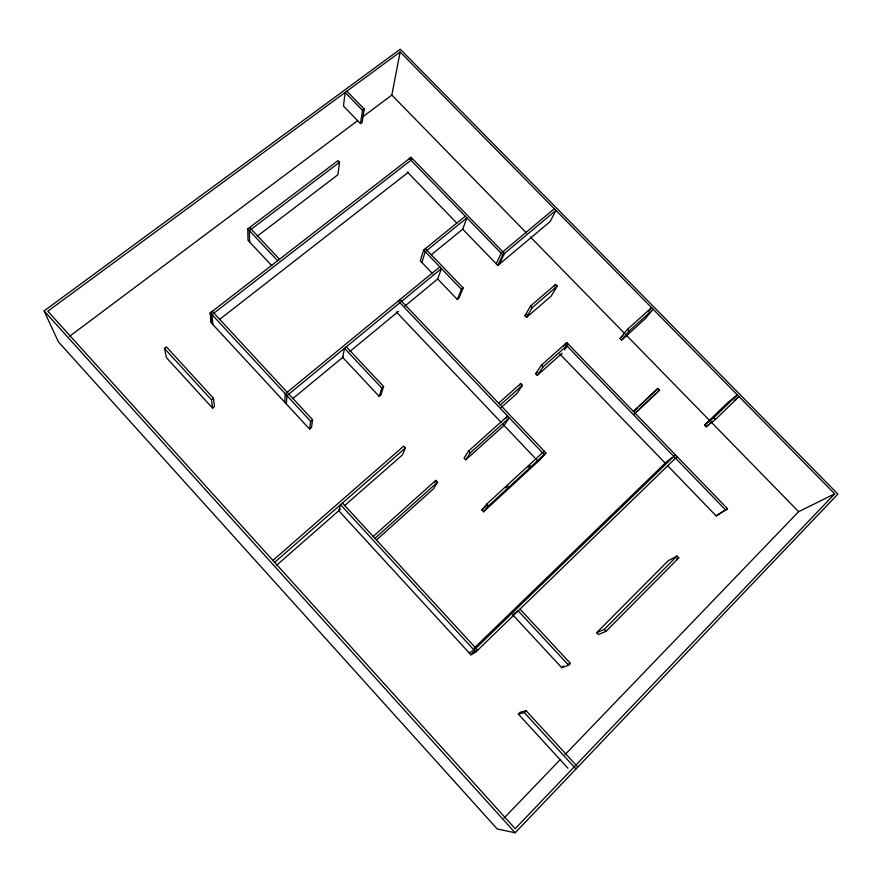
<?xml version="1.0" encoding="UTF-8"?>
<svg xmlns="http://www.w3.org/2000/svg" width="882" height="882" viewBox="0 0 882 882"><rect width="100%" height="100%" fill="white"/><g stroke="black" fill="none" stroke-linecap="round" stroke-linejoin="round"><path stroke-width="1.32" d="M284.721 402.148L285.261 393.857L439.787 266.849M286.363 403.934L286.948 395.665L441.419 268.547L437.692 278.988L404.893 306.076M271.788 265.669L248.029 240.345L247.776 228.912L337.938 160.645L339.515 162.288L337.905 174.746L257.235 236.211M410.913 157.426L210.236 312.945L211.305 322.878L309.604 429.093L310.707 421.364L312.603 419.777L212.297 311.324L210.357 312.823L211.415 322.768M312.603 419.777L311.467 427.538L309.604 429.093M362.513 110.349L345.138 92.445L343.451 106.049L360.473 123.623L362.513 110.349L364.222 109.07L346.858 91.188M364.222 109.07L362.149 122.366L360.473 123.623M362.127 117.306L391.828 95.069L400.141 51.983L834.692 493.854L515.198 828.727L47.826 311.214L400.141 51.983M465.277 216.233L423.636 250.025L420.284 260.829L432.632 273.707M381.785 388.058L344.498 348.302L342.712 357.408L379.194 396.36L381.785 388.058L383.604 386.514L346.339 346.791M421.872 262.483L425.256 251.712L466.887 217.887L462.708 229.188L431.298 254.799M383.604 386.514L380.969 394.849L379.194 396.36M437.384 278.657L457.317 299.461L461.462 289.406L463.171 287.984L425.356 248.625M463.171 287.984L458.993 298.05L457.317 299.461M272.902 560.445L403.736 446.083L405.444 447.913L402.313 455.024L344.509 505.695M496.257 263.828L501.152 253.2L554.337 208.769M497.856 265.471L502.773 254.865L555.936 210.401L550.048 221.691L497.856 265.471L462.576 229.044M499.477 264.104L504.427 253.476L411.001 157.25L409.303 158.562L502.773 254.865M524.933 315.756L530.468 306.098L555.561 284.434L557.192 286.121L551.162 296.098L526.543 317.421L524.933 315.756L526.984 313.981M526.543 317.421L532.111 307.796L557.192 286.121M434.506 482.542L435.774 480.403L437.494 482.245L433.646 488.639L376.471 540.005M554.227 286.661L555.561 284.434M506.114 418.211L507.602 416.028L468.529 451.044L464.064 458.045L465.74 459.82L504.041 425.422L509.3 417.814L470.238 452.863L465.74 459.82M519.377 385.599L520.733 383.538L522.409 385.291L516.929 393.504L501.141 407.561M562.121 353.241L537.259 375.39L535.628 373.692L541.46 365.126L566.795 342.613L727.507 508.671L716.129 515.893L667.531 465.542M537.259 375.39L543.136 366.857L568.46 344.333M563.587 346.306L565.153 344.068L725.919 510.27M565.219 344.851L566.795 342.613M564.502 349.9L566.872 346.56M621.656 340.11L629.153 331.026L653.176 309.284L645.249 318.722L621.656 340.11L620.035 338.445L627.499 329.328L651.533 307.609L648.027 311.82M400.009 299.549L545.914 452.951L539.85 459.842L483.534 511.803L481.848 509.994L486.754 504.063L544.205 451.154M483.534 511.803L488.485 505.915L545.914 452.951M515.165 832.795L837.9 494.052L400.263 49.205L44.1 310.927L58.388 341.841L497.194 828.937L515.165 832.795L44.1 310.927M503.92 818.209L560.191 759.678M564.965 754.716L798.64 511.681L834.692 493.854M716.129 515.893L727.507 508.671M512.475 614.556L561.746 667.685L568.614 665.171L570.389 663.374L519.983 609.12M596.684 632.692L604.247 629.428L676.99 556.068L678.754 557.909L606.033 631.336L598.426 634.555L596.684 632.692L668.082 560.809L676.99 556.068M567.887 768.156L518.329 714.078L524.305 712.601L526.146 710.749L577.82 767.031M561.746 667.685L563.488 665.921M518.329 714.078L520.137 712.27L526.146 710.749M634.29 414.132L659.527 390.186L657.84 388.466L639.648 405.852M675.436 454.869L474.009 650.034L469.202 652.901M704.509 425.069L713.836 417.66L737.352 394.882L727.628 402.688L704.509 425.069L706.173 426.767L715.534 419.402L739.039 396.591L734.155 400.483M677.144 456.644L475.806 651.985L340.551 504.702L338.776 510.722L470.955 654.808L473.921 651.941M706.173 426.767L708.092 424.904M710.021 423.04L711.95 421.166M474.141 648.116L666.77 461.606L672.194 457.394M633.364 411.398L657.84 388.466M633.64 411.486L637.642 407.727M635.051 413.14L659.527 390.186M481.848 509.994L486.875 505.353M505.992 487.746L507.999 485.894M528.12 467.35L530.137 465.498M620.035 338.445L622.979 335.777M374.927 538.373L437.494 482.245M373.185 536.476L435.774 480.403M498.606 403.206L520.733 383.538M500.292 404.981L522.409 385.291M535.628 373.692L537.612 371.917M276.386 565.428L340.386 509.322M274.655 562.374L405.444 447.913M292.714 398.686L343.506 356.747M349.856 351.51L398.543 311.313M212.551 408.146L214.48 406.58L213.466 398.3L166.444 346.88L164.449 348.434L166.522 357.739L212.551 408.146L211.493 399.888L164.449 348.434M211.493 399.888L213.466 398.3M219.431 319.538L408.366 172.277M212.915 324.62L211.878 314.72L412.489 159.058M339.515 162.288L249.386 230.632L249.606 242.032M69.557 336.329L357.728 120.602M513.622 613.817L518.186 610.862L568.614 665.171M472.774 653.044L477.658 650.177L342.459 503.038M470.955 654.808L475.806 651.985M676.516 559.078L678.754 557.909M568.085 664.223L570.389 663.374M627.499 329.328L629.153 331.026M713.836 417.66L715.534 419.402M391.828 95.069L526.499 232.991M530.347 236.927L709.216 420.097M711.135 422.059L798.64 511.681M407.275 171.946L456.854 223.135M530.468 306.098L532.111 307.796M559.827 353.991L665.623 463.568M541.46 365.126L543.136 366.857M423.636 250.025L461.462 289.406M398.234 300.994L544.205 454.528L538.174 461.385L503.181 424.518M396.305 311.919L501.296 422.522M468.529 451.044L470.238 452.863M249.639 227.501L279.484 259.253L277.632 260.686L247.776 228.912M486.754 504.063L488.485 505.915M604.247 629.428L606.033 631.336M210.357 312.823L310.707 421.364M210.236 312.945L211.878 314.72M524.305 712.601L576.001 768.95"/></g></svg>
